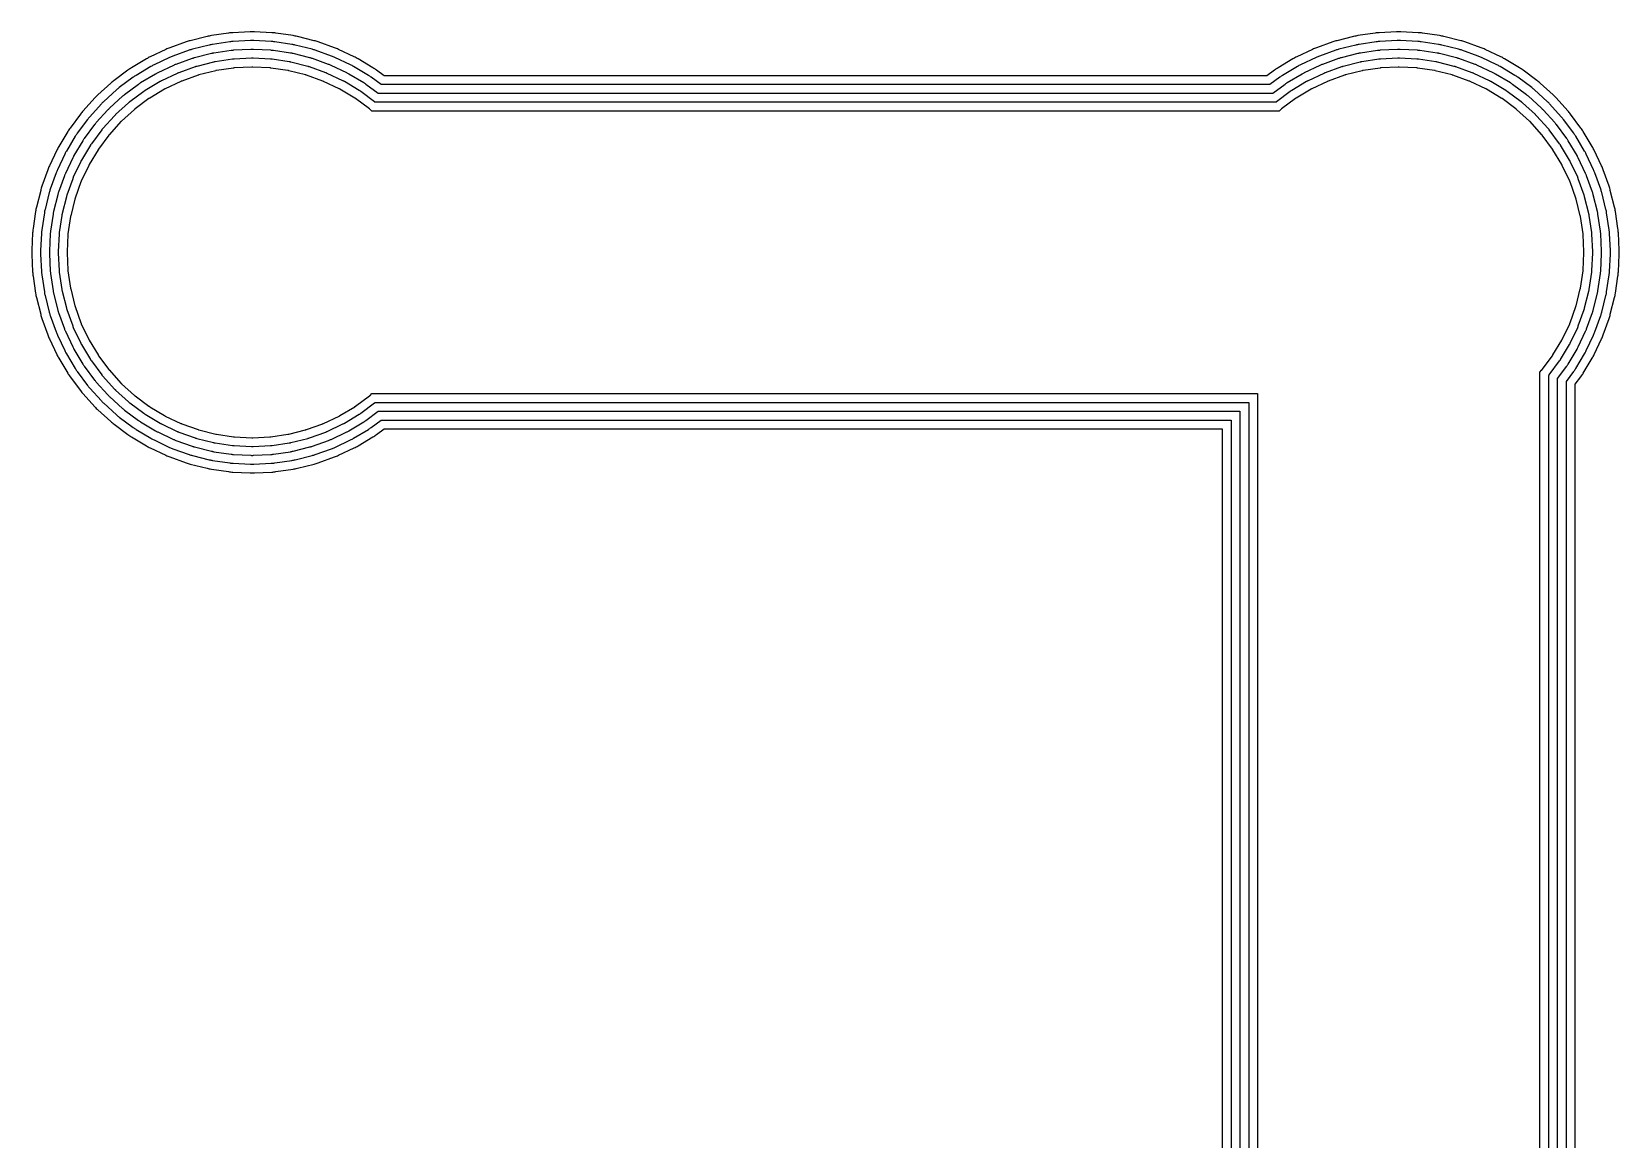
# Model space of a CAD drawing. Header units: metres. Extents: x 123.3 to 152.9, y -74.8 to -51.5.
# Drawn here: x 123.3 to 132.3, y -68.57 to -62.3 of the extents above; entities that cross this region are included whole.
import ezdxf

# ---------------------------------------------------------------- set-up
doc = ezdxf.new("R2010")
doc.units = ezdxf.units.M

msp = doc.modelspace()

# ---------------------------------------------------------------- linework, layer by layer
for points in [[(125.2975, -62.5496), (125.2545, -62.5177), (125.2495, -62.5141), (125.2445, -62.5107), (125.2393, -62.5073), (125.2341, -62.5041), (125.1499, -62.4536), (125.1446, -62.4506), (125.1392, -62.4476), (125.1338, -62.4448), (125.1283, -62.4421), (125.0396, -62.4001), (125.034, -62.3976), (125.0284, -62.3952), (125.0227, -62.3929), (125.0169, -62.3907), (124.9245, -62.3577), (124.9187, -62.3557), (124.9129, -62.3538), (124.907, -62.3521), (124.901, -62.3506), (124.8058, -62.3267), (124.7999, -62.3253), (124.7939, -62.324), (124.7878, -62.3229), (124.7818, -62.3219), (124.6847, -62.3075), (124.6786, -62.3067), (124.6725, -62.306), (124.6664, -62.3055), (124.6603, -62.3051), (124.5623, -62.3003), (124.5561, -62.3001), (124.55, -62.3), (124.5439, -62.3001), (124.5377, -62.3003), (124.4397, -62.3051), (124.4336, -62.3055), (124.4275, -62.306), (124.4214, -62.3067), (124.4153, -62.3075), (124.3182, -62.3219), (124.3122, -62.3229), (124.3061, -62.324), (124.3001, -62.3253), (124.2942, -62.3267), (124.199, -62.3506), (124.193, -62.3521), (124.1871, -62.3538), (124.1813, -62.3557), (124.1755, -62.3577), (124.0831, -62.3907), (124.0773, -62.3929), (124.0716, -62.3952), (124.066, -62.3976), (124.0604, -62.4001), (123.9717, -62.4421), (123.9662, -62.4448), (123.9608, -62.4476), (123.9554, -62.4506), (123.9501, -62.4536), (123.8659, -62.5041), (123.8607, -62.5073), (123.8555, -62.5107), (123.8505, -62.5141), (123.8455, -62.5177), (123.7667, -62.5762), (123.7618, -62.5799), (123.757, -62.5837), (123.7523, -62.5877), (123.7477, -62.5918), (123.675, -62.6577), (123.6705, -62.6618), (123.6661, -62.6661), (123.6618, -62.6705), (123.6577, -62.675), (123.5918, -62.7477), (123.5877, -62.7523), (123.5837, -62.757), (123.5799, -62.7618), (123.5762, -62.7667), (123.5177, -62.8455), (123.5141, -62.8505), (123.5107, -62.8555), (123.5073, -62.8607), (123.5041, -62.8659), (123.4536, -62.9501), (123.4506, -62.9554), (123.4476, -62.9608), (123.4448, -62.9662), (123.4421, -62.9717), (123.4001, -63.0604), (123.3976, -63.066), (123.3952, -63.0716), (123.3929, -63.0773), (123.3907, -63.0831), (123.3577, -63.1755), (123.3557, -63.1813), (123.3538, -63.1871), (123.3521, -63.193), (123.3506, -63.199), (123.3267, -63.2942), (123.3253, -63.3001), (123.324, -63.3061), (123.3229, -63.3122), (123.3219, -63.3182), (123.3075, -63.4153), (123.3067, -63.4214), (123.306, -63.4275), (123.3055, -63.4336), (123.3051, -63.4397), (123.3003, -63.5377), (123.3001, -63.5439), (123.3, -63.55), (123.3001, -63.5561), (123.3003, -63.5623), (123.3051, -63.6603), (123.3055, -63.6664), (123.306, -63.6725), (123.3067, -63.6786), (123.3075, -63.6847), (123.3219, -63.7818), (123.3229, -63.7878), (123.324, -63.7939), (123.3253, -63.7999), (123.3267, -63.8058), (123.3506, -63.901), (123.3521, -63.907), (123.3538, -63.9129), (123.3557, -63.9187), (123.3577, -63.9245), (123.3907, -64.0169), (123.3929, -64.0227), (123.3952, -64.0284), (123.3976, -64.034), (123.4001, -64.0396), (123.4421, -64.1283), (123.4448, -64.1338), (123.4476, -64.1392), (123.4506, -64.1446), (123.4536, -64.1499), (123.5041, -64.2341), (123.5073, -64.2393), (123.5107, -64.2445), (123.5141, -64.2495), (123.5177, -64.2545), (123.5762, -64.3333), (123.5799, -64.3382), (123.5837, -64.343), (123.5877, -64.3477), (123.5918, -64.3523), (123.6577, -64.425), (123.6618, -64.4295), (123.6661, -64.4339), (123.6705, -64.4382), (123.675, -64.4423), (123.7477, -64.5082), (123.7523, -64.5123), (123.757, -64.5163), (123.7618, -64.5201), (123.7667, -64.5238), (123.8455, -64.5823), (123.8505, -64.5859), (123.8555, -64.5893), (123.8607, -64.5927), (123.8659, -64.5959), (123.9501, -64.6464), (123.9554, -64.6494), (123.9608, -64.6524), (123.9662, -64.6552), (123.9717, -64.6579), (124.0604, -64.6999), (124.066, -64.7024), (124.0716, -64.7048), (124.0773, -64.7071), (124.0831, -64.7093), (124.1755, -64.7423), (124.1813, -64.7443), (124.1871, -64.7462), (124.193, -64.7479), (124.199, -64.7494), (124.2942, -64.7733), (124.3001, -64.7747), (124.3061, -64.776), (124.3122, -64.7771), (124.3182, -64.7781), (124.4153, -64.7925), (124.4214, -64.7933), (124.4275, -64.794), (124.4336, -64.7945), (124.4397, -64.7949), (124.5377, -64.7997), (124.5439, -64.7999), (124.55, -64.8), (124.5561, -64.7999), (124.5623, -64.7997), (124.6603, -64.7949), (124.6664, -64.7945), (124.6725, -64.794), (124.6786, -64.7933), (124.6847, -64.7925), (124.7818, -64.7781), (124.7878, -64.7771), (124.7939, -64.776), (124.7999, -64.7747), (124.8058, -64.7733), (124.901, -64.7494), (124.907, -64.7479), (124.9129, -64.7462), (124.9187, -64.7443), (124.9245, -64.7423), (125.0169, -64.7093), (125.0227, -64.7071), (125.0284, -64.7048), (125.034, -64.7024), (125.0396, -64.6999), (125.1283, -64.6579), (125.1338, -64.6552), (125.1392, -64.6524), (125.1446, -64.6494), (125.1499, -64.6464), (125.2341, -64.5959), (125.2393, -64.5927), (125.2445, -64.5893), (125.2495, -64.5859), (125.2545, -64.5823), (125.2975, -64.5504), (130.0496, -64.5504), (130.0496, -71.11)], [(125.281, -62.5996), (125.2247, -62.5579), (125.2207, -62.555), (125.2167, -62.5522), (125.2126, -62.5496), (125.2084, -62.547), (125.1242, -62.4965), (125.12, -62.4941), (125.1157, -62.4917), (125.1113, -62.4894), (125.1069, -62.4873), (125.0182, -62.4453), (125.0137, -62.4433), (125.0092, -62.4413), (125.0047, -62.4395), (125.0001, -62.4378), (124.9077, -62.4048), (124.903, -62.4032), (124.8983, -62.4017), (124.8936, -62.4003), (124.8889, -62.3991), (124.7937, -62.3752), (124.7889, -62.3741), (124.7841, -62.3731), (124.7793, -62.3722), (124.7744, -62.3714), (124.6774, -62.357), (124.6725, -62.3563), (124.6676, -62.3558), (124.6627, -62.3554), (124.6578, -62.3551), (124.5598, -62.3502), (124.5549, -62.3501), (124.55, -62.35), (124.5451, -62.3501), (124.5402, -62.3502), (124.4422, -62.3551), (124.4373, -62.3554), (124.4324, -62.3558), (124.4275, -62.3563), (124.4226, -62.357), (124.3256, -62.3714), (124.3207, -62.3722), (124.3159, -62.3731), (124.3111, -62.3741), (124.3063, -62.3752), (124.2111, -62.3991), (124.2064, -62.4003), (124.2017, -62.4017), (124.197, -62.4032), (124.1923, -62.4048), (124.0999, -62.4378), (124.0953, -62.4395), (124.0908, -62.4413), (124.0863, -62.4433), (124.0818, -62.4453), (123.9931, -62.4873), (123.9887, -62.4894), (123.9843, -62.4917), (123.98, -62.4941), (123.9758, -62.4965), (123.8916, -62.547), (123.8874, -62.5496), (123.8833, -62.5522), (123.8793, -62.555), (123.8753, -62.5579), (123.7965, -62.6163), (123.7926, -62.6193), (123.7887, -62.6224), (123.785, -62.6255), (123.7813, -62.6288), (123.7086, -62.6947), (123.705, -62.698), (123.7015, -62.7015), (123.698, -62.705), (123.6947, -62.7086), (123.6288, -62.7813), (123.6255, -62.785), (123.6224, -62.7887), (123.6193, -62.7926), (123.6163, -62.7965), (123.5579, -62.8753), (123.555, -62.8793), (123.5522, -62.8833), (123.5496, -62.8874), (123.547, -62.8916), (123.4965, -62.9758), (123.4941, -62.98), (123.4917, -62.9843), (123.4894, -62.9887), (123.4873, -62.9931), (123.4453, -63.0818), (123.4433, -63.0863), (123.4413, -63.0908), (123.4395, -63.0953), (123.4378, -63.0999), (123.4048, -63.1923), (123.4032, -63.197), (123.4017, -63.2017), (123.4003, -63.2064), (123.3991, -63.2111), (123.3752, -63.3063), (123.3741, -63.3111), (123.3731, -63.3159), (123.3722, -63.3207), (123.3714, -63.3256), (123.357, -63.4226), (123.3563, -63.4275), (123.3558, -63.4324), (123.3554, -63.4373), (123.3551, -63.4422), (123.3502, -63.5402), (123.3501, -63.5451), (123.35, -63.55), (123.3501, -63.5549), (123.3502, -63.5598), (123.3551, -63.6578), (123.3554, -63.6627), (123.3558, -63.6676), (123.3563, -63.6725), (123.357, -63.6774), (123.3714, -63.7744), (123.3722, -63.7793), (123.3731, -63.7841), (123.3741, -63.7889), (123.3752, -63.7937), (123.3991, -63.8889), (123.4003, -63.8936), (123.4017, -63.8983), (123.4032, -63.903), (123.4048, -63.9077), (123.4378, -64.0001), (123.4395, -64.0047), (123.4413, -64.0092), (123.4433, -64.0137), (123.4453, -64.0182), (123.4873, -64.1069), (123.4894, -64.1113), (123.4917, -64.1157), (123.4941, -64.12), (123.4965, -64.1242), (123.547, -64.2084), (123.5496, -64.2126), (123.5522, -64.2167), (123.555, -64.2207), (123.5579, -64.2247), (123.6163, -64.3035), (123.6193, -64.3074), (123.6224, -64.3113), (123.6255, -64.315), (123.6288, -64.3187), (123.6947, -64.3914), (123.698, -64.395), (123.7015, -64.3985), (123.705, -64.402), (123.7086, -64.4053), (123.7813, -64.4712), (123.785, -64.4745), (123.7887, -64.4776), (123.7926, -64.4807), (123.7965, -64.4837), (123.8753, -64.5421), (123.8793, -64.545), (123.8833, -64.5478), (123.8874, -64.5504), (123.8916, -64.553), (123.9758, -64.6035), (123.98, -64.6059), (123.9843, -64.6083), (123.9887, -64.6106), (123.9931, -64.6127), (124.0818, -64.6547), (124.0863, -64.6567), (124.0908, -64.6587), (124.0953, -64.6605), (124.0999, -64.6622), (124.1923, -64.6952), (124.197, -64.6968), (124.2017, -64.6983), (124.2064, -64.6997), (124.2111, -64.7009), (124.3063, -64.7248), (124.3111, -64.7259), (124.3159, -64.7269), (124.3207, -64.7278), (124.3256, -64.7286), (124.4226, -64.743), (124.4275, -64.7437), (124.4324, -64.7442), (124.4373, -64.7446), (124.4422, -64.7449), (124.5402, -64.7498), (124.5451, -64.7499), (124.55, -64.75), (124.5549, -64.7499), (124.5598, -64.7498), (124.6578, -64.7449), (124.6627, -64.7446), (124.6676, -64.7442), (124.6725, -64.7437), (124.6774, -64.743), (124.7744, -64.7286), (124.7793, -64.7278), (124.7841, -64.7269), (124.7889, -64.7259), (124.7937, -64.7248), (124.8889, -64.7009), (124.8936, -64.6997), (124.8983, -64.6983), (124.903, -64.6968), (124.9077, -64.6952), (125.0001, -64.6622), (125.0047, -64.6605), (125.0092, -64.6587), (125.0137, -64.6567), (125.0182, -64.6547), (125.1069, -64.6127), (125.1113, -64.6106), (125.1157, -64.6083), (125.12, -64.6059), (125.1242, -64.6035), (125.2084, -64.553), (125.2126, -64.5504), (125.2167, -64.5478), (125.2207, -64.545), (125.2247, -64.5421), (125.281, -64.5004), (130.0996, -64.5004), (130.0996, -71.11)], [(132.0004, -70.7163), (132.0004, -64.281), (132.0421, -64.2247), (132.045, -64.2207), (132.0478, -64.2167), (132.0504, -64.2126), (132.053, -64.2084), (132.1035, -64.1242), (132.1059, -64.12), (132.1083, -64.1157), (132.1106, -64.1113), (132.1127, -64.1069), (132.1547, -64.0182), (132.1567, -64.0137), (132.1587, -64.0092), (132.1605, -64.0047), (132.1622, -64.0001), (132.1952, -63.9077), (132.1968, -63.903), (132.1983, -63.8983), (132.1997, -63.8936), (132.2009, -63.8889), (132.2248, -63.7937), (132.2259, -63.7889), (132.2269, -63.7841), (132.2278, -63.7793), (132.2286, -63.7744), (132.243, -63.6774), (132.2437, -63.6725), (132.2442, -63.6676), (132.2446, -63.6627), (132.2449, -63.6578), (132.2498, -63.5598), (132.2499, -63.5549), (132.25, -63.55), (132.2499, -63.5451), (132.2498, -63.5402), (132.2449, -63.4422), (132.2446, -63.4373), (132.2442, -63.4324), (132.2437, -63.4275), (132.243, -63.4226), (132.2286, -63.3256), (132.2278, -63.3207), (132.2269, -63.3159), (132.2259, -63.3111), (132.2248, -63.3063), (132.2009, -63.2111), (132.1997, -63.2064), (132.1983, -63.2017), (132.1968, -63.197), (132.1952, -63.1923), (132.1622, -63.0999), (132.1605, -63.0953), (132.1587, -63.0908), (132.1567, -63.0863), (132.1547, -63.0818), (132.1127, -62.9931), (132.1106, -62.9887), (132.1083, -62.9843), (132.1059, -62.98), (132.1035, -62.9758), (132.053, -62.8916), (132.0504, -62.8874), (132.0478, -62.8833), (132.045, -62.8793), (132.0421, -62.8753), (131.9837, -62.7965), (131.9807, -62.7926), (131.9776, -62.7887), (131.9745, -62.785), (131.9712, -62.7813), (131.9053, -62.7086), (131.902, -62.705), (131.8985, -62.7015), (131.895, -62.698), (131.8914, -62.6947), (131.8187, -62.6288), (131.815, -62.6255), (131.8113, -62.6224), (131.8074, -62.6193), (131.8035, -62.6163), (131.7247, -62.5579), (131.7207, -62.555), (131.7167, -62.5522), (131.7126, -62.5496), (131.7084, -62.547), (131.6242, -62.4965), (131.62, -62.4941), (131.6157, -62.4917), (131.6113, -62.4894), (131.6069, -62.4873), (131.5182, -62.4453), (131.5137, -62.4433), (131.5092, -62.4413), (131.5047, -62.4395), (131.5001, -62.4378), (131.4077, -62.4048), (131.403, -62.4032), (131.3983, -62.4017), (131.3936, -62.4003), (131.3889, -62.3991), (131.2937, -62.3752), (131.2889, -62.3741), (131.2841, -62.3731), (131.2793, -62.3722), (131.2744, -62.3714), (131.1774, -62.357), (131.1725, -62.3563), (131.1676, -62.3558), (131.1627, -62.3554), (131.1578, -62.3551), (131.0598, -62.3502), (131.0549, -62.3501), (131.05, -62.35), (131.0451, -62.3501), (131.0402, -62.3502), (130.9422, -62.3551), (130.9373, -62.3554), (130.9324, -62.3558), (130.9275, -62.3563), (130.9226, -62.357), (130.8256, -62.3714), (130.8207, -62.3722), (130.8159, -62.3731), (130.8111, -62.3741), (130.8063, -62.3752), (130.7111, -62.3991), (130.7064, -62.4003), (130.7017, -62.4017), (130.697, -62.4032), (130.6923, -62.4048), (130.5999, -62.4378), (130.5953, -62.4395), (130.5908, -62.4413), (130.5863, -62.4433), (130.5818, -62.4453), (130.4931, -62.4873), (130.4887, -62.4894), (130.4843, -62.4917), (130.48, -62.4941), (130.4758, -62.4965), (130.3916, -62.547), (130.3874, -62.5496), (130.3833, -62.5522), (130.3793, -62.555), (130.3753, -62.5579), (130.319, -62.5996), (125.281, -62.5996)], [(132.0504, -70.6956), (132.0504, -64.2975), (132.0823, -64.2545), (132.0859, -64.2495), (132.0893, -64.2445), (132.0927, -64.2393), (132.0959, -64.2341), (132.1464, -64.1499), (132.1494, -64.1446), (132.1524, -64.1392), (132.1552, -64.1338), (132.1579, -64.1283), (132.1999, -64.0396), (132.2024, -64.034), (132.2048, -64.0284), (132.2071, -64.0227), (132.2093, -64.0169), (132.2423, -63.9245), (132.2443, -63.9187), (132.2462, -63.9129), (132.2479, -63.907), (132.2494, -63.901), (132.2733, -63.8058), (132.2747, -63.7999), (132.276, -63.7939), (132.2771, -63.7878), (132.2781, -63.7818), (132.2925, -63.6847), (132.2933, -63.6786), (132.294, -63.6725), (132.2945, -63.6664), (132.2949, -63.6603), (132.2997, -63.5623), (132.2999, -63.5561), (132.3, -63.55), (132.2999, -63.5439), (132.2997, -63.5377), (132.2949, -63.4397), (132.2945, -63.4336), (132.294, -63.4275), (132.2933, -63.4214), (132.2925, -63.4153), (132.2781, -63.3182), (132.2771, -63.3122), (132.276, -63.3061), (132.2747, -63.3001), (132.2733, -63.2942), (132.2494, -63.199), (132.2479, -63.193), (132.2462, -63.1871), (132.2443, -63.1813), (132.2423, -63.1755), (132.2093, -63.0831), (132.2071, -63.0773), (132.2048, -63.0716), (132.2024, -63.066), (132.1999, -63.0604), (132.1579, -62.9717), (132.1552, -62.9662), (132.1524, -62.9608), (132.1494, -62.9554), (132.1464, -62.9501), (132.0959, -62.8659), (132.0927, -62.8607), (132.0893, -62.8555), (132.0859, -62.8505), (132.0823, -62.8455), (132.0238, -62.7667), (132.0201, -62.7618), (132.0163, -62.757), (132.0123, -62.7523), (132.0082, -62.7477), (131.9423, -62.675), (131.9382, -62.6705), (131.9339, -62.6661), (131.9295, -62.6618), (131.925, -62.6577), (131.8523, -62.5918), (131.8477, -62.5877), (131.843, -62.5837), (131.8382, -62.5799), (131.8333, -62.5762), (131.7545, -62.5177), (131.7495, -62.5141), (131.7445, -62.5107), (131.7393, -62.5073), (131.7341, -62.5041), (131.6499, -62.4536), (131.6446, -62.4506), (131.6392, -62.4476), (131.6338, -62.4448), (131.6283, -62.4421), (131.5396, -62.4001), (131.534, -62.3976), (131.5284, -62.3952), (131.5227, -62.3929), (131.5169, -62.3907), (131.4245, -62.3577), (131.4187, -62.3557), (131.4129, -62.3538), (131.407, -62.3521), (131.401, -62.3506), (131.3058, -62.3267), (131.2999, -62.3253), (131.2939, -62.324), (131.2878, -62.3229), (131.2818, -62.3219), (131.1847, -62.3075), (131.1786, -62.3067), (131.1725, -62.306), (131.1664, -62.3055), (131.1603, -62.3051), (131.0623, -62.3003), (131.0561, -62.3001), (131.05, -62.3), (131.0439, -62.3001), (131.0377, -62.3003), (130.9397, -62.3051), (130.9336, -62.3055), (130.9275, -62.306), (130.9214, -62.3067), (130.9153, -62.3075), (130.8182, -62.3219), (130.8122, -62.3229), (130.8061, -62.324), (130.8001, -62.3253), (130.7942, -62.3267), (130.699, -62.3506), (130.693, -62.3521), (130.6871, -62.3538), (130.6813, -62.3557), (130.6755, -62.3577), (130.5831, -62.3907), (130.5773, -62.3929), (130.5716, -62.3952), (130.566, -62.3976), (130.5604, -62.4001), (130.4717, -62.4421), (130.4662, -62.4448), (130.4608, -62.4476), (130.4554, -62.4506), (130.4501, -62.4536), (130.3659, -62.5041), (130.3607, -62.5073), (130.3555, -62.5107), (130.3505, -62.5141), (130.3455, -62.5177), (130.3025, -62.5496), (125.2975, -62.5496)], [(125.2645, -62.6496), (125.1949, -62.598), (125.1919, -62.5959), (125.1889, -62.5938), (125.1858, -62.5918), (125.1827, -62.5899), (125.0985, -62.5394), (125.0953, -62.5376), (125.0921, -62.5358), (125.0888, -62.5341), (125.0855, -62.5325), (124.9968, -62.4905), (124.9935, -62.489), (124.9901, -62.4875), (124.9867, -62.4862), (124.9832, -62.4849), (124.8908, -62.4518), (124.8873, -62.4506), (124.8838, -62.4495), (124.8803, -62.4485), (124.8767, -62.4476), (124.7815, -62.4237), (124.778, -62.4229), (124.7744, -62.4221), (124.7707, -62.4214), (124.7671, -62.4208), (124.67, -62.4064), (124.6664, -62.4059), (124.6627, -62.4055), (124.6591, -62.4052), (124.6554, -62.405), (124.5574, -62.4002), (124.5537, -62.4), (124.55, -62.4), (124.5463, -62.4), (124.5426, -62.4002), (124.4446, -62.405), (124.4409, -62.4052), (124.4373, -62.4055), (124.4336, -62.4059), (124.43, -62.4064), (124.3329, -62.4208), (124.3293, -62.4214), (124.3256, -62.4221), (124.322, -62.4229), (124.3185, -62.4237), (124.2233, -62.4476), (124.2197, -62.4485), (124.2162, -62.4495), (124.2127, -62.4506), (124.2092, -62.4518), (124.1168, -62.4849), (124.1133, -62.4862), (124.1099, -62.4875), (124.1065, -62.489), (124.1032, -62.4905), (124.0145, -62.5325), (124.0112, -62.5341), (124.0079, -62.5358), (124.0047, -62.5376), (124.0015, -62.5394), (123.9173, -62.5899), (123.9142, -62.5918), (123.9111, -62.5938), (123.9081, -62.5959), (123.9051, -62.598), (123.8263, -62.6565), (123.8233, -62.6587), (123.8204, -62.661), (123.8176, -62.6634), (123.8149, -62.6658), (123.7422, -62.7318), (123.7395, -62.7343), (123.7368, -62.7368), (123.7343, -62.7395), (123.7318, -62.7422), (123.6658, -62.8149), (123.6634, -62.8176), (123.661, -62.8204), (123.6587, -62.8233), (123.6565, -62.8263), (123.598, -62.9051), (123.5959, -62.9081), (123.5938, -62.9111), (123.5918, -62.9142), (123.5899, -62.9173), (123.5394, -63.0015), (123.5376, -63.0047), (123.5358, -63.0079), (123.5341, -63.0112), (123.5325, -63.0145), (123.4905, -63.1032), (123.489, -63.1065), (123.4875, -63.1099), (123.4862, -63.1133), (123.4849, -63.1168), (123.4518, -63.2092), (123.4506, -63.2127), (123.4495, -63.2162), (123.4485, -63.2197), (123.4476, -63.2233), (123.4237, -63.3185), (123.4229, -63.322), (123.4221, -63.3256), (123.4214, -63.3293), (123.4208, -63.3329), (123.4064, -63.43), (123.4059, -63.4336), (123.4055, -63.4373), (123.4052, -63.4409), (123.405, -63.4446), (123.4002, -63.5426), (123.4, -63.5463), (123.4, -63.55), (123.4, -63.5537), (123.4002, -63.5574), (123.405, -63.6554), (123.4052, -63.6591), (123.4055, -63.6627), (123.4059, -63.6664), (123.4064, -63.67), (123.4208, -63.7671), (123.4214, -63.7707), (123.4221, -63.7744), (123.4229, -63.778), (123.4237, -63.7815), (123.4476, -63.8767), (123.4485, -63.8803), (123.4495, -63.8838), (123.4506, -63.8873), (123.4518, -63.8908), (123.4849, -63.9832), (123.4862, -63.9867), (123.4875, -63.9901), (123.489, -63.9935), (123.4905, -63.9968), (123.5325, -64.0855), (123.5341, -64.0888), (123.5358, -64.0921), (123.5376, -64.0953), (123.5394, -64.0985), (123.5899, -64.1827), (123.5918, -64.1858), (123.5938, -64.1889), (123.5959, -64.1919), (123.598, -64.1949), (123.6565, -64.2737), (123.6587, -64.2767), (123.661, -64.2796), (123.6634, -64.2824), (123.6658, -64.2851), (123.7318, -64.3578), (123.7343, -64.3605), (123.7368, -64.3632), (123.7395, -64.3657), (123.7422, -64.3682), (123.8149, -64.4342), (123.8176, -64.4366), (123.8204, -64.439), (123.8233, -64.4413), (123.8263, -64.4435), (123.9051, -64.502), (123.9081, -64.5041), (123.9111, -64.5062), (123.9142, -64.5082), (123.9173, -64.5101), (124.0015, -64.5606), (124.0047, -64.5624), (124.0079, -64.5642), (124.0112, -64.5659), (124.0145, -64.5675), (124.1032, -64.6095), (124.1065, -64.611), (124.1099, -64.6125), (124.1133, -64.6138), (124.1168, -64.6151), (124.2092, -64.6482), (124.2127, -64.6494), (124.2162, -64.6505), (124.2197, -64.6515), (124.2233, -64.6524), (124.3185, -64.6763), (124.322, -64.6771), (124.3256, -64.6779), (124.3293, -64.6786), (124.3329, -64.6792), (124.43, -64.6936), (124.4336, -64.6941), (124.4373, -64.6945), (124.4409, -64.6948), (124.4446, -64.695), (124.5426, -64.6998), (124.5463, -64.7), (124.55, -64.7), (124.5537, -64.7), (124.5574, -64.6998), (124.6554, -64.695), (124.6591, -64.6948), (124.6627, -64.6945), (124.6664, -64.6941), (124.67, -64.6936), (124.7671, -64.6792), (124.7707, -64.6786), (124.7744, -64.6779), (124.778, -64.6771), (124.7815, -64.6763), (124.8767, -64.6524), (124.8803, -64.6515), (124.8838, -64.6505), (124.8873, -64.6494), (124.8908, -64.6482), (124.9832, -64.6151), (124.9867, -64.6138), (124.9901, -64.6125), (124.9935, -64.611), (124.9968, -64.6095), (125.0855, -64.5675), (125.0888, -64.5659), (125.0921, -64.5642), (125.0953, -64.5624), (125.0985, -64.5606), (125.1827, -64.5101), (125.1858, -64.5082), (125.1889, -64.5062), (125.1919, -64.5041), (125.1949, -64.502), (125.2645, -64.4504), (130.1496, -64.4504), (130.1496, -71.11)], [(125.2478, -62.6996), (125.2459, -62.6982), (125.244, -62.6967), (125.1651, -62.6382), (125.1632, -62.6368), (125.1611, -62.6354), (125.1591, -62.634), (125.157, -62.6328), (125.0728, -62.5823), (125.0707, -62.5811), (125.0685, -62.5799), (125.0664, -62.5788), (125.0642, -62.5777), (124.9754, -62.5357), (124.9732, -62.5347), (124.971, -62.5337), (124.9687, -62.5328), (124.9664, -62.532), (124.874, -62.4989), (124.8717, -62.4981), (124.8693, -62.4974), (124.867, -62.4967), (124.8646, -62.4961), (124.7694, -62.4722), (124.767, -62.4716), (124.7646, -62.4711), (124.7622, -62.4707), (124.7598, -62.4703), (124.6627, -62.4559), (124.6603, -62.4556), (124.6578, -62.4553), (124.6554, -62.4551), (124.6529, -62.4549), (124.5549, -62.4501), (124.5525, -62.45), (124.55, -62.45), (124.5475, -62.45), (124.5451, -62.4501), (124.4471, -62.4549), (124.4446, -62.4551), (124.4422, -62.4553), (124.4397, -62.4556), (124.4373, -62.4559), (124.3402, -62.4703), (124.3378, -62.4707), (124.3354, -62.4711), (124.333, -62.4716), (124.3306, -62.4722), (124.2354, -62.4961), (124.233, -62.4967), (124.2307, -62.4974), (124.2283, -62.4981), (124.226, -62.4989), (124.1336, -62.532), (124.1313, -62.5328), (124.129, -62.5337), (124.1268, -62.5347), (124.1246, -62.5357), (124.0358, -62.5777), (124.0336, -62.5788), (124.0315, -62.5799), (124.0293, -62.5811), (124.0272, -62.5823), (123.943, -62.6328), (123.9409, -62.634), (123.9389, -62.6354), (123.9368, -62.6368), (123.9349, -62.6382), (123.856, -62.6967), (123.8541, -62.6982), (123.8522, -62.6997), (123.8503, -62.7013), (123.8485, -62.7029), (123.7757, -62.7688), (123.7739, -62.7705), (123.7722, -62.7722), (123.7705, -62.7739), (123.7688, -62.7757), (123.7029, -62.8485), (123.7013, -62.8503), (123.6997, -62.8522), (123.6982, -62.8541), (123.6967, -62.856), (123.6382, -62.9349), (123.6368, -62.9368), (123.6354, -62.9389), (123.634, -62.9409), (123.6328, -62.943), (123.5823, -63.0272), (123.5811, -63.0293), (123.5799, -63.0315), (123.5788, -63.0336), (123.5777, -63.0358), (123.5357, -63.1246), (123.5347, -63.1268), (123.5337, -63.129), (123.5328, -63.1313), (123.532, -63.1336), (123.4989, -63.226), (123.4981, -63.2283), (123.4974, -63.2307), (123.4967, -63.233), (123.4961, -63.2354), (123.4722, -63.3306), (123.4716, -63.333), (123.4711, -63.3354), (123.4707, -63.3378), (123.4703, -63.3402), (123.4559, -63.4373), (123.4556, -63.4397), (123.4553, -63.4422), (123.4551, -63.4446), (123.4549, -63.4471), (123.4501, -63.5451), (123.45, -63.5475), (123.45, -63.55), (123.45, -63.5525), (123.4501, -63.5549), (123.4549, -63.6529), (123.4551, -63.6554), (123.4553, -63.6578), (123.4556, -63.6603), (123.4559, -63.6627), (123.4703, -63.7598), (123.4707, -63.7622), (123.4711, -63.7646), (123.4716, -63.767), (123.4722, -63.7694), (123.4961, -63.8646), (123.4967, -63.867), (123.4974, -63.8693), (123.4981, -63.8717), (123.4989, -63.874), (123.532, -63.9664), (123.5328, -63.9687), (123.5337, -63.971), (123.5347, -63.9732), (123.5357, -63.9754), (123.5777, -64.0642), (123.5788, -64.0664), (123.5799, -64.0685), (123.5811, -64.0707), (123.5823, -64.0728), (123.6328, -64.157), (123.634, -64.1591), (123.6354, -64.1611), (123.6368, -64.1632), (123.6382, -64.1651), (123.6967, -64.244), (123.6982, -64.2459), (123.6997, -64.2478), (123.7013, -64.2497), (123.7029, -64.2515), (123.7688, -64.3243), (123.7705, -64.3261), (123.7722, -64.3278), (123.7739, -64.3295), (123.7757, -64.3312), (123.8485, -64.3971), (123.8503, -64.3987), (123.8522, -64.4003), (123.8541, -64.4018), (123.856, -64.4033), (123.9349, -64.4618), (123.9368, -64.4632), (123.9389, -64.4646), (123.9409, -64.466), (123.943, -64.4672), (124.0272, -64.5177), (124.0293, -64.5189), (124.0315, -64.5201), (124.0336, -64.5212), (124.0358, -64.5223), (124.1246, -64.5643), (124.1268, -64.5653), (124.129, -64.5663), (124.1313, -64.5672), (124.1336, -64.568), (124.226, -64.6011), (124.2283, -64.6019), (124.2307, -64.6026), (124.233, -64.6033), (124.2354, -64.6039), (124.3306, -64.6278), (124.333, -64.6284), (124.3354, -64.6289), (124.3378, -64.6293), (124.3402, -64.6297), (124.4373, -64.6441), (124.4397, -64.6444), (124.4422, -64.6447), (124.4446, -64.6449), (124.4471, -64.6451), (124.5451, -64.6499), (124.5475, -64.65), (124.55, -64.65), (124.5525, -64.65), (124.5549, -64.6499), (124.6529, -64.6451), (124.6554, -64.6449), (124.6578, -64.6447), (124.6603, -64.6444), (124.6627, -64.6441), (124.7598, -64.6297), (124.7622, -64.6293), (124.7646, -64.6289), (124.767, -64.6284), (124.7694, -64.6278), (124.8646, -64.6039), (124.867, -64.6033), (124.8693, -64.6026), (124.8717, -64.6019), (124.874, -64.6011), (124.9664, -64.568), (124.9687, -64.5672), (124.971, -64.5663), (124.9732, -64.5653), (124.9754, -64.5643), (125.0642, -64.5223), (125.0664, -64.5212), (125.0685, -64.5201), (125.0707, -64.5189), (125.0728, -64.5177), (125.157, -64.4672), (125.1591, -64.466), (125.1611, -64.4646), (125.1632, -64.4632), (125.1651, -64.4618), (125.244, -64.4033), (125.2459, -64.4018), (125.2478, -64.4004), (130.1996, -64.4004), (130.1996, -71.11)], [(131.9004, -70.7578), (131.9004, -64.2478), (131.9018, -64.2459), (131.9033, -64.244), (131.9618, -64.1651), (131.9632, -64.1632), (131.9646, -64.1611), (131.966, -64.1591), (131.9672, -64.157), (132.0177, -64.0728), (132.0189, -64.0707), (132.0201, -64.0685), (132.0212, -64.0664), (132.0223, -64.0642), (132.0643, -63.9754), (132.0653, -63.9732), (132.0663, -63.971), (132.0672, -63.9687), (132.068, -63.9664), (132.1011, -63.874), (132.1019, -63.8717), (132.1026, -63.8693), (132.1033, -63.867), (132.1039, -63.8646), (132.1278, -63.7694), (132.1284, -63.767), (132.1289, -63.7646), (132.1293, -63.7622), (132.1297, -63.7598), (132.1441, -63.6627), (132.1444, -63.6603), (132.1447, -63.6578), (132.1449, -63.6554), (132.1451, -63.6529), (132.1499, -63.5549), (132.15, -63.5525), (132.15, -63.55), (132.15, -63.5475), (132.1499, -63.5451), (132.1451, -63.4471), (132.1449, -63.4446), (132.1447, -63.4422), (132.1444, -63.4397), (132.1441, -63.4373), (132.1297, -63.3402), (132.1293, -63.3378), (132.1289, -63.3354), (132.1284, -63.333), (132.1278, -63.3306), (132.1039, -63.2354), (132.1033, -63.233), (132.1026, -63.2307), (132.1019, -63.2283), (132.1011, -63.226), (132.068, -63.1336), (132.0672, -63.1313), (132.0663, -63.129), (132.0653, -63.1268), (132.0643, -63.1246), (132.0223, -63.0358), (132.0212, -63.0336), (132.0201, -63.0315), (132.0189, -63.0293), (132.0177, -63.0272), (131.9672, -62.943), (131.966, -62.9409), (131.9646, -62.9389), (131.9632, -62.9368), (131.9618, -62.9349), (131.9033, -62.856), (131.9018, -62.8541), (131.9003, -62.8522), (131.8987, -62.8503), (131.8971, -62.8485), (131.8312, -62.7757), (131.8295, -62.7739), (131.8278, -62.7722), (131.8261, -62.7705), (131.8243, -62.7688), (131.7515, -62.7029), (131.7497, -62.7013), (131.7478, -62.6997), (131.7459, -62.6982), (131.744, -62.6967), (131.6651, -62.6382), (131.6632, -62.6368), (131.6611, -62.6354), (131.6591, -62.634), (131.657, -62.6328), (131.5728, -62.5823), (131.5707, -62.5811), (131.5685, -62.5799), (131.5664, -62.5788), (131.5642, -62.5777), (131.4754, -62.5357), (131.4732, -62.5347), (131.471, -62.5337), (131.4687, -62.5328), (131.4664, -62.532), (131.374, -62.4989), (131.3717, -62.4981), (131.3693, -62.4974), (131.367, -62.4967), (131.3646, -62.4961), (131.2694, -62.4722), (131.267, -62.4716), (131.2646, -62.4711), (131.2622, -62.4707), (131.2598, -62.4703), (131.1627, -62.4559), (131.1603, -62.4556), (131.1578, -62.4553), (131.1554, -62.4551), (131.1529, -62.4549), (131.0549, -62.4501), (131.0525, -62.45), (131.05, -62.45), (131.0475, -62.45), (131.0451, -62.4501), (130.9471, -62.4549), (130.9446, -62.4551), (130.9422, -62.4553), (130.9397, -62.4556), (130.9373, -62.4559), (130.8402, -62.4703), (130.8378, -62.4707), (130.8354, -62.4711), (130.833, -62.4716), (130.8306, -62.4722), (130.7354, -62.4961), (130.733, -62.4967), (130.7307, -62.4974), (130.7283, -62.4981), (130.726, -62.4989), (130.6336, -62.532), (130.6313, -62.5328), (130.629, -62.5337), (130.6268, -62.5347), (130.6246, -62.5357), (130.5358, -62.5777), (130.5336, -62.5788), (130.5315, -62.5799), (130.5293, -62.5811), (130.5272, -62.5823), (130.443, -62.6328), (130.4409, -62.634), (130.4389, -62.6354), (130.4368, -62.6368), (130.4349, -62.6382), (130.356, -62.6967), (130.3541, -62.6982), (130.3522, -62.6996), (125.2478, -62.6996)], [(131.9504, -70.7371), (131.9504, -64.2645), (132.002, -64.1949), (132.0041, -64.1919), (132.0062, -64.1889), (132.0082, -64.1858), (132.0101, -64.1827), (132.0606, -64.0985), (132.0624, -64.0953), (132.0642, -64.0921), (132.0659, -64.0888), (132.0675, -64.0855), (132.1095, -63.9968), (132.111, -63.9935), (132.1125, -63.9901), (132.1138, -63.9867), (132.1151, -63.9832), (132.1482, -63.8908), (132.1494, -63.8873), (132.1505, -63.8838), (132.1515, -63.8803), (132.1524, -63.8767), (132.1763, -63.7815), (132.1771, -63.778), (132.1779, -63.7744), (132.1786, -63.7707), (132.1792, -63.7671), (132.1936, -63.67), (132.1941, -63.6664), (132.1945, -63.6627), (132.1948, -63.6591), (132.195, -63.6554), (132.1998, -63.5574), (132.2, -63.5537), (132.2, -63.55), (132.2, -63.5463), (132.1998, -63.5426), (132.195, -63.4446), (132.1948, -63.4409), (132.1945, -63.4373), (132.1941, -63.4336), (132.1936, -63.43), (132.1792, -63.3329), (132.1786, -63.3293), (132.1779, -63.3256), (132.1771, -63.322), (132.1763, -63.3185), (132.1524, -63.2233), (132.1515, -63.2197), (132.1505, -63.2162), (132.1494, -63.2127), (132.1482, -63.2092), (132.1151, -63.1168), (132.1138, -63.1133), (132.1125, -63.1099), (132.111, -63.1065), (132.1095, -63.1032), (132.0675, -63.0145), (132.0659, -63.0112), (132.0642, -63.0079), (132.0624, -63.0047), (132.0606, -63.0015), (132.0101, -62.9173), (132.0082, -62.9142), (132.0062, -62.9111), (132.0041, -62.9081), (132.002, -62.9051), (131.9435, -62.8263), (131.9413, -62.8233), (131.939, -62.8204), (131.9366, -62.8176), (131.9342, -62.8149), (131.8682, -62.7422), (131.8657, -62.7395), (131.8632, -62.7368), (131.8605, -62.7343), (131.8578, -62.7318), (131.7851, -62.6658), (131.7824, -62.6634), (131.7796, -62.661), (131.7767, -62.6587), (131.7737, -62.6565), (131.6949, -62.598), (131.6919, -62.5959), (131.6889, -62.5938), (131.6858, -62.5918), (131.6827, -62.5899), (131.5985, -62.5394), (131.5953, -62.5376), (131.5921, -62.5358), (131.5888, -62.5341), (131.5855, -62.5325), (131.4968, -62.4905), (131.4935, -62.489), (131.4901, -62.4875), (131.4867, -62.4862), (131.4832, -62.4849), (131.3908, -62.4518), (131.3873, -62.4506), (131.3838, -62.4495), (131.3803, -62.4485), (131.3767, -62.4476), (131.2815, -62.4237), (131.278, -62.4229), (131.2744, -62.4221), (131.2707, -62.4214), (131.2671, -62.4208), (131.17, -62.4064), (131.1664, -62.4059), (131.1627, -62.4055), (131.1591, -62.4052), (131.1554, -62.405), (131.0574, -62.4002), (131.0537, -62.4), (131.05, -62.4), (131.0463, -62.4), (131.0426, -62.4002), (130.9446, -62.405), (130.9409, -62.4052), (130.9373, -62.4055), (130.9336, -62.4059), (130.93, -62.4064), (130.8329, -62.4208), (130.8293, -62.4214), (130.8256, -62.4221), (130.822, -62.4229), (130.8185, -62.4237), (130.7233, -62.4476), (130.7197, -62.4485), (130.7162, -62.4495), (130.7127, -62.4506), (130.7092, -62.4518), (130.6168, -62.4849), (130.6133, -62.4862), (130.6099, -62.4875), (130.6065, -62.489), (130.6032, -62.4905), (130.5145, -62.5325), (130.5112, -62.5341), (130.5079, -62.5358), (130.5047, -62.5376), (130.5015, -62.5394), (130.4173, -62.5899), (130.4142, -62.5918), (130.4111, -62.5938), (130.4081, -62.5959), (130.4051, -62.598), (130.3355, -62.6496), (125.2645, -62.6496)], [(125.2287, -62.7496), (125.218, -62.7399), (125.2171, -62.7391), (125.2161, -62.7383), (125.2152, -62.7376), (125.2142, -62.7368), (125.1354, -62.6784), (125.1344, -62.6777), (125.1333, -62.677), (125.1323, -62.6763), (125.1313, -62.6756), (125.0471, -62.6252), (125.046, -62.6246), (125.045, -62.624), (125.0439, -62.6234), (125.0428, -62.6229), (124.9541, -62.5809), (124.9529, -62.5804), (124.9518, -62.5799), (124.9507, -62.5795), (124.9495, -62.579), (124.8571, -62.546), (124.856, -62.5456), (124.8548, -62.5452), (124.8536, -62.5449), (124.8524, -62.5446), (124.7572, -62.5207), (124.756, -62.5204), (124.7548, -62.5202), (124.7536, -62.52), (124.7524, -62.5198), (124.6554, -62.5054), (124.6541, -62.5052), (124.6529, -62.5051), (124.6517, -62.505), (124.6505, -62.5049), (124.5525, -62.5001), (124.5512, -62.5), (124.55, -62.5), (124.5488, -62.5), (124.5475, -62.5001), (124.4495, -62.5049), (124.4483, -62.505), (124.4471, -62.5051), (124.4459, -62.5052), (124.4446, -62.5054), (124.3476, -62.5198), (124.3464, -62.52), (124.3452, -62.5202), (124.344, -62.5204), (124.3428, -62.5207), (124.2476, -62.5446), (124.2464, -62.5449), (124.2452, -62.5452), (124.244, -62.5456), (124.2429, -62.546), (124.1505, -62.579), (124.1493, -62.5795), (124.1482, -62.5799), (124.1471, -62.5804), (124.1459, -62.5809), (124.0572, -62.6229), (124.0561, -62.6234), (124.055, -62.624), (124.054, -62.6246), (124.0529, -62.6252), (123.9687, -62.6756), (123.9677, -62.6763), (123.9667, -62.677), (123.9656, -62.6777), (123.9646, -62.6784), (123.8858, -62.7368), (123.8848, -62.7376), (123.8839, -62.7383), (123.8829, -62.7391), (123.882, -62.7399), (123.8093, -62.8058), (123.8084, -62.8067), (123.8075, -62.8075), (123.8067, -62.8084), (123.8058, -62.8093), (123.7399, -62.882), (123.7391, -62.8829), (123.7383, -62.8839), (123.7376, -62.8848), (123.7368, -62.8858), (123.6784, -62.9646), (123.6777, -62.9656), (123.677, -62.9667), (123.6763, -62.9677), (123.6756, -62.9687), (123.6252, -63.0529), (123.6246, -63.054), (123.624, -63.055), (123.6234, -63.0561), (123.6229, -63.0572), (123.5809, -63.1459), (123.5804, -63.1471), (123.5799, -63.1482), (123.5795, -63.1493), (123.579, -63.1505), (123.546, -63.2429), (123.5456, -63.244), (123.5452, -63.2452), (123.5449, -63.2464), (123.5446, -63.2476), (123.5207, -63.3428), (123.5204, -63.344), (123.5202, -63.3452), (123.52, -63.3464), (123.5198, -63.3476), (123.5054, -63.4446), (123.5052, -63.4459), (123.5051, -63.4471), (123.505, -63.4483), (123.5049, -63.4495), (123.5001, -63.5475), (123.5, -63.5488), (123.5, -63.55), (123.5, -63.5512), (123.5001, -63.5525), (123.5049, -63.6505), (123.505, -63.6517), (123.5051, -63.6529), (123.5052, -63.6541), (123.5054, -63.6554), (123.5198, -63.7524), (123.52, -63.7536), (123.5202, -63.7548), (123.5204, -63.756), (123.5207, -63.7572), (123.5446, -63.8524), (123.5449, -63.8536), (123.5452, -63.8548), (123.5456, -63.856), (123.546, -63.8571), (123.579, -63.9495), (123.5795, -63.9507), (123.5799, -63.9518), (123.5804, -63.9529), (123.5809, -63.9541), (123.6229, -64.0428), (123.6234, -64.0439), (123.624, -64.045), (123.6246, -64.046), (123.6252, -64.0471), (123.6756, -64.1313), (123.6763, -64.1323), (123.677, -64.1333), (123.6777, -64.1344), (123.6784, -64.1354), (123.7368, -64.2142), (123.7376, -64.2152), (123.7383, -64.2161), (123.7391, -64.2171), (123.7399, -64.218), (123.8058, -64.2907), (123.8067, -64.2916), (123.8075, -64.2925), (123.8084, -64.2933), (123.8093, -64.2942), (123.882, -64.3601), (123.8829, -64.3609), (123.8839, -64.3617), (123.8848, -64.3624), (123.8858, -64.3632), (123.9646, -64.4216), (123.9656, -64.4223), (123.9667, -64.423), (123.9677, -64.4237), (123.9687, -64.4244), (124.0529, -64.4748), (124.054, -64.4754), (124.055, -64.476), (124.0561, -64.4766), (124.0572, -64.4771), (124.1459, -64.5191), (124.1471, -64.5196), (124.1482, -64.5201), (124.1493, -64.5205), (124.1505, -64.521), (124.2429, -64.554), (124.244, -64.5544), (124.2452, -64.5548), (124.2464, -64.5551), (124.2476, -64.5554), (124.3428, -64.5793), (124.344, -64.5796), (124.3452, -64.5798), (124.3464, -64.58), (124.3476, -64.5802), (124.4446, -64.5946), (124.4459, -64.5948), (124.4471, -64.5949), (124.4483, -64.595), (124.4495, -64.5951), (124.5475, -64.5999), (124.5488, -64.6), (124.55, -64.6), (124.5512, -64.6), (124.5525, -64.5999), (124.6505, -64.5951), (124.6517, -64.595), (124.6529, -64.5949), (124.6541, -64.5948), (124.6554, -64.5946), (124.7524, -64.5802), (124.7536, -64.58), (124.7548, -64.5798), (124.756, -64.5796), (124.7572, -64.5793), (124.8524, -64.5554), (124.8536, -64.5551), (124.8548, -64.5548), (124.856, -64.5544), (124.8571, -64.554), (124.9495, -64.521), (124.9507, -64.5205), (124.9518, -64.5201), (124.9529, -64.5196), (124.9541, -64.5191), (125.0428, -64.4771), (125.0439, -64.4766), (125.045, -64.476), (125.046, -64.4754), (125.0471, -64.4748), (125.1313, -64.4244), (125.1323, -64.4237), (125.1333, -64.423), (125.1344, -64.4223), (125.1354, -64.4216), (125.2142, -64.3632), (125.2152, -64.3624), (125.2161, -64.3617), (125.2171, -64.3609), (125.218, -64.3601), (125.2287, -64.3504), (130.2496, -64.3504), (130.2496, -71.11)], [(131.8504, -70.7785), (131.8504, -64.2287), (131.8601, -64.218), (131.8609, -64.2171), (131.8617, -64.2161), (131.8624, -64.2152), (131.8632, -64.2142), (131.9216, -64.1354), (131.9223, -64.1344), (131.923, -64.1333), (131.9237, -64.1323), (131.9244, -64.1313), (131.9748, -64.0471), (131.9754, -64.046), (131.976, -64.045), (131.9766, -64.0439), (131.9771, -64.0428), (132.0191, -63.9541), (132.0196, -63.9529), (132.0201, -63.9518), (132.0205, -63.9507), (132.021, -63.9495), (132.054, -63.8571), (132.0544, -63.856), (132.0548, -63.8548), (132.0551, -63.8536), (132.0554, -63.8524), (132.0793, -63.7572), (132.0796, -63.756), (132.0798, -63.7548), (132.08, -63.7536), (132.0802, -63.7524), (132.0946, -63.6554), (132.0948, -63.6541), (132.0949, -63.6529), (132.095, -63.6517), (132.0951, -63.6505), (132.0999, -63.5525), (132.1, -63.5512), (132.1, -63.55), (132.1, -63.5488), (132.0999, -63.5475), (132.0951, -63.4495), (132.095, -63.4483), (132.0949, -63.4471), (132.0948, -63.4459), (132.0946, -63.4446), (132.0802, -63.3476), (132.08, -63.3464), (132.0798, -63.3452), (132.0796, -63.344), (132.0793, -63.3428), (132.0554, -63.2476), (132.0551, -63.2464), (132.0548, -63.2452), (132.0544, -63.244), (132.054, -63.2429), (132.021, -63.1505), (132.0205, -63.1493), (132.0201, -63.1482), (132.0196, -63.1471), (132.0191, -63.1459), (131.9771, -63.0572), (131.9766, -63.0561), (131.976, -63.055), (131.9754, -63.054), (131.9748, -63.0529), (131.9244, -62.9687), (131.9237, -62.9677), (131.923, -62.9667), (131.9223, -62.9656), (131.9216, -62.9646), (131.8632, -62.8858), (131.8624, -62.8848), (131.8617, -62.8839), (131.8609, -62.8829), (131.8601, -62.882), (131.7942, -62.8093), (131.7933, -62.8084), (131.7925, -62.8075), (131.7916, -62.8067), (131.7907, -62.8058), (131.718, -62.7399), (131.7171, -62.7391), (131.7161, -62.7383), (131.7152, -62.7376), (131.7142, -62.7368), (131.6354, -62.6784), (131.6344, -62.6777), (131.6333, -62.677), (131.6323, -62.6763), (131.6313, -62.6756), (131.5471, -62.6252), (131.546, -62.6246), (131.545, -62.624), (131.5439, -62.6234), (131.5428, -62.6229), (131.4541, -62.5809), (131.4529, -62.5804), (131.4518, -62.5799), (131.4507, -62.5795), (131.4495, -62.579), (131.3571, -62.546), (131.356, -62.5456), (131.3548, -62.5452), (131.3536, -62.5449), (131.3524, -62.5446), (131.2572, -62.5207), (131.256, -62.5204), (131.2548, -62.5202), (131.2536, -62.52), (131.2524, -62.5198), (131.1554, -62.5054), (131.1541, -62.5052), (131.1529, -62.5051), (131.1517, -62.505), (131.1505, -62.5049), (131.0525, -62.5001), (131.0512, -62.5), (131.05, -62.5), (131.0488, -62.5), (131.0475, -62.5001), (130.9495, -62.5049), (130.9483, -62.505), (130.9471, -62.5051), (130.9459, -62.5052), (130.9446, -62.5054), (130.8476, -62.5198), (130.8464, -62.52), (130.8452, -62.5202), (130.844, -62.5204), (130.8428, -62.5207), (130.7476, -62.5446), (130.7464, -62.5449), (130.7452, -62.5452), (130.744, -62.5456), (130.7429, -62.546), (130.6505, -62.579), (130.6493, -62.5795), (130.6482, -62.5799), (130.6471, -62.5804), (130.6459, -62.5809), (130.5572, -62.6229), (130.5561, -62.6234), (130.555, -62.624), (130.554, -62.6246), (130.5529, -62.6252), (130.4687, -62.6756), (130.4677, -62.6763), (130.4667, -62.677), (130.4656, -62.6777), (130.4646, -62.6784), (130.3858, -62.7368), (130.3848, -62.7376), (130.3839, -62.7383), (130.3829, -62.7391), (130.382, -62.7399), (130.3713, -62.7496), (125.2287, -62.7496)]]:
    msp.add_lwpolyline(points)

doc.saveas('drawing.dxf')
